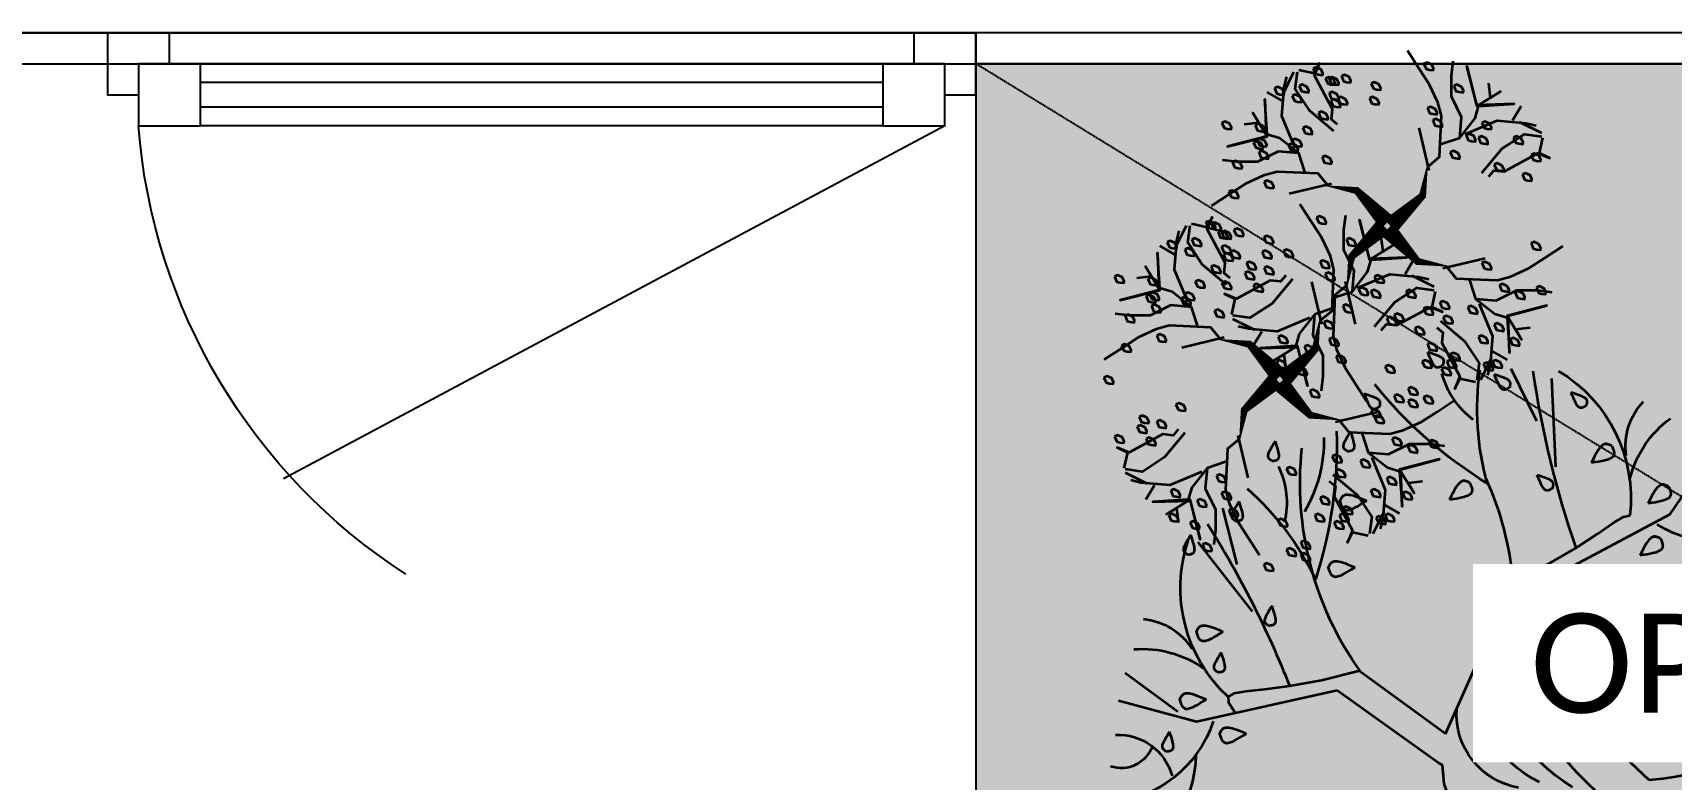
# Model space of a CAD drawing. Header units: millimetres. Extents: x -176651 to 424033, y -469666 to 486614.
# Drawn here: x 228727 to 230048, y 83968 to 84570 of the extents above; entities that cross this region are included whole.
import ezdxf

# ---------------------------------------------------------------- set-up
doc = ezdxf.new("R2010")
doc.units = ezdxf.units.MM
doc.linetypes.add('1625_West Villa$0$DASHED', pattern=[0.75, 0.5, -0.25])
doc.linetypes.add('1625_West Villa$0$HIDDEN', pattern=[0])
for name, color, linetype in [('1625_West Villa$0$ad-Elevation 10', 8, 'Continuous'), ('1625_West Villa$0$ad-Furniture', 8, 'Continuous'), ('1625_West Villa$0$ad-Glass Sectionline', 8, 'Continuous'), ('1625_West Villa$0$ad-Text main', 8, 'Continuous'), ('1625_West Villa$0$ad-Toilet fixtures', 8, 'Continuous')]:
    doc.layers.add(name, color=color, linetype=linetype)
doc.layers.add('1625_West Villa$0$ad-Landscape', color=8, linetype='Continuous', lineweight=35)
doc.styles.add('1625_West Villa$0$Standard', font='calibril.ttf')

# ---------------------------------------------------------------- blocks, each defined once
blk = doc.blocks.new('1625_West Villa$0$A$C279134A6')
at = {"layer": '1625_West Villa$0$ad-Landscape', "linetype": 'Continuous'}
for p, q in [((352.6, 400.1), (423.7, 240.5)), ((72.2, 376.9), (16.7, 336.4)), ((150.2, 271.7), (93.3, 199)), ((134.4, 222.4), (119.1, 163.4)), ((468.4, 120), (464.3, 27.7)), ((448.3, 72.2), (421.5, 17.4))]:
    blk.add_line(p, q, dxfattribs=at)
for points in [[(344.6, 430.2), (349.1, 432.4), (350.9, 452.5), (356.9, 469)], [(566.2, 448.7), (547.1, 430.5), (523, 414.5), (539.8, 401.2), (587.4, 406.7), (583.8, 399.4), (477.4, 382.9), (453, 374.9), (462.2, 357.8), (561.8, 348.1), (554.4, 337.1), (431.6, 324.2), (433.4, 278.4), (444.4, 263.8), (497.6, 280.2), (493.9, 271.1), (462.7, 263.8), (470.1, 252.8), (492.1, 254.6), (490.3, 247.3), (449.9, 243.5)], [(344.6, 430.2), (239.1, 354.8)], [(59.8, 418.5), (59.3, 418.2), (58.9, 417.9), (58.4, 417.5), (58, 417.2), (57.7, 416.9), (57.3, 416.6), (57, 416.2), (56.7, 415.9), (56.4, 415.5), (56.2, 415.1), (56, 414.7), (55.9, 414.2), (55.9, 413.7), (55.9, 413), (56, 412.4), (56.1, 411.6), (56.4, 410.7), (56.8, 409.7), (57.3, 408.5), (58, 407), (59, 405.2), (60.2, 403.2), (61.6, 400.7), (63.4, 397.8)], [(59.8, 418.5), (61.2, 418.4), (62.4, 418.2), (63.3, 418), (64.1, 417.8), (64.8, 417.6), (65.3, 417.3), (65.7, 417), (66.1, 416.8), (66.4, 416.4), (66.7, 416.1), (66.9, 415.7), (67.1, 415.3), (67.3, 414.7), (67.4, 414.1), (67.4, 413.5), (67.4, 412.7), (67.3, 411.8), (67.1, 410.7), (66.9, 409.4), (66.5, 407.8), (66, 405.9), (65.3, 403.7), (64.5, 401), (63.4, 397.8)], [(115.9, 400.4), (116.5, 402.3), (117.1, 403.9), (117.6, 405.2), (118.1, 406.2), (118.6, 407), (119.1, 407.7), (119.6, 408.2), (120.1, 408.6), (120.6, 408.9), (121.2, 409.2), (121.8, 409.5), (122.5, 409.6), (123.2, 409.7), (124.1, 409.6), (125, 409.5), (126.1, 409.2), (127.3, 408.9), (128.8, 408.3), (130.4, 407.6), (132.3, 406.6), (134.6, 405.4), (137.2, 403.9), (140.2, 402.1), (143.7, 399.9)], [(115.9, 400.4), (116.2, 399.6), (116.5, 399), (116.8, 398.3), (117.2, 397.6), (117.5, 397), (117.9, 396.4), (118.2, 395.9), (118.7, 395.4), (119.1, 394.9), (119.6, 394.5), (120.1, 394.1), (120.7, 393.9), (121.5, 393.6), (122.3, 393.5), (123.3, 393.4), (124.4, 393.4), (125.7, 393.5), (127.2, 393.8), (128.9, 394.2), (131, 394.8), (133.5, 395.6), (136.4, 396.7), (139.8, 398.1), (143.7, 399.9)], [(352.6, 400.1), (262.6, 334.3)], [(239.1, 354.8), (91.7, 387.5), (9.7, 365.3)], [(74, 364.4), (74.6, 366.3), (75.2, 367.9), (75.7, 369.2), (76.2, 370.3), (76.7, 371.1), (77.2, 371.7), (77.7, 372.2), (78.2, 372.6), (78.7, 373), (79.3, 373.3), (79.9, 373.5), (80.6, 373.7), (81.3, 373.7), (82.2, 373.7), (83.1, 373.5), (84.2, 373.3), (85.4, 372.9), (86.9, 372.4), (88.5, 371.6), (90.4, 370.7), (92.7, 369.5), (95.3, 368), (98.3, 366.2), (101.8, 364)], [(74, 364.4), (74.3, 363.7), (74.6, 363), (74.9, 362.3), (75.3, 361.7), (75.6, 361.1), (76, 360.5), (76.3, 359.9), (76.8, 359.4), (77.2, 359), (77.7, 358.6), (78.2, 358.2), (78.8, 357.9), (79.6, 357.7), (80.4, 357.5), (81.4, 357.5), (82.5, 357.5), (83.8, 357.6), (85.3, 357.8), (87, 358.2), (89.1, 358.8), (91.6, 359.7), (94.5, 360.8), (97.9, 362.2), (101.8, 364)], [(263, 334.1), (222.6, 344.1), (189.3, 350.2), (162.9, 353.6), (143.5, 355.7), (130.8, 357.8), (124.7, 361.2), (125.1, 367.3), (131.9, 377.4)], [(113.9, 335.5), (113.5, 335.2), (113, 334.9), (112.6, 334.6), (112.2, 334.2), (111.8, 333.9), (111.5, 333.6), (111.2, 333.2), (110.9, 332.9), (110.6, 332.5), (110.4, 332.1), (110.2, 331.7), (110.1, 331.2), (110.1, 330.7), (110.1, 330.1), (110.2, 329.4), (110.3, 328.6), (110.6, 327.7), (111, 326.7), (111.5, 325.5), (112.2, 324), (113.2, 322.3), (114.4, 320.2), (115.8, 317.7), (117.6, 314.8)], [(113.9, 335.5), (115.4, 335.4), (116.6, 335.2), (117.5, 335), (118.3, 334.8), (119, 334.6), (119.5, 334.3), (119.9, 334.1), (120.3, 333.8), (120.6, 333.4), (120.9, 333.1), (121.1, 332.7), (121.3, 332.3), (121.5, 331.7), (121.6, 331.2), (121.6, 330.5), (121.6, 329.7), (121.5, 328.8), (121.3, 327.7), (121.1, 326.4), (120.7, 324.8), (120.2, 322.9), (119.5, 320.7), (118.6, 318), (117.6, 314.8)], [(91.5, 293.4), (92.1, 295.4), (92.7, 297), (93.2, 298.2), (93.7, 299.3), (94.2, 300.1), (94.7, 300.7), (95.2, 301.2), (95.7, 301.7), (96.2, 302), (96.8, 302.3), (97.4, 302.5), (98.1, 302.7), (98.8, 302.7), (99.7, 302.7), (100.6, 302.6), (101.7, 302.3), (102.9, 301.9), (104.4, 301.4), (106, 300.7), (107.9, 299.7), (110.2, 298.5), (112.8, 297), (115.8, 295.2), (119.3, 293)], [(91.5, 293.4), (91.8, 292.7), (92.1, 292), (92.4, 291.4), (92.8, 290.7), (93.1, 290.1), (93.5, 289.5), (93.8, 289), (94.3, 288.4), (94.7, 288), (95.2, 287.6), (95.7, 287.2), (96.3, 286.9), (97.1, 286.7), (97.9, 286.6), (98.9, 286.5), (100, 286.5), (101.3, 286.6), (102.8, 286.8), (104.5, 287.2), (106.6, 287.8), (109.1, 288.7), (112, 289.8), (115.4, 291.2), (119.3, 293)], [(167.1, 286.6), (166.7, 286.3), (166.2, 286), (165.8, 285.7), (165.4, 285.3), (165, 285), (164.7, 284.7), (164.3, 284.3), (164.1, 284), (163.8, 283.6), (163.6, 283.2), (163.4, 282.8), (163.3, 282.3), (163.2, 281.8), (163.3, 281.2), (163.4, 280.5), (163.5, 279.7), (163.8, 278.8), (164.2, 277.8), (164.7, 276.6), (165.4, 275.1), (166.4, 273.4), (167.5, 271.3), (169, 268.8), (170.8, 265.9)], [(167.1, 286.6), (168.6, 286.5), (169.7, 286.3), (170.7, 286.1), (171.5, 285.9), (172.2, 285.7), (172.7, 285.4), (173.1, 285.2), (173.5, 284.9), (173.8, 284.6), (174.1, 284.2), (174.3, 283.8), (174.5, 283.4), (174.7, 282.9), (174.8, 282.3), (174.8, 281.6), (174.8, 280.8), (174.7, 279.9), (174.5, 278.8), (174.3, 277.5), (173.9, 275.9), (173.3, 274), (172.7, 271.8), (171.8, 269.1), (170.8, 265.9)], [(423.2, 240.7), (460.5, 222), (489.7, 205), (511.9, 190.4), (528.1, 179.3), (539.1, 172.7), (545.9, 171.3)], [(449.9, 243.5), (588.1, 169.8), (635.9, 99.7)], [(229.8, 226.1), (230.4, 228), (230.9, 229.6), (231.5, 230.9), (232, 231.9), (232.5, 232.7), (233, 233.4), (233.5, 233.9), (234, 234.3), (234.5, 234.6), (235.1, 234.9), (235.7, 235.2), (236.4, 235.3), (237.1, 235.4), (238, 235.3), (238.9, 235.2), (240, 234.9), (241.2, 234.6), (242.6, 234), (244.3, 233.3), (246.2, 232.3), (248.5, 231.1), (251.1, 229.6), (254.1, 227.8), (257.6, 225.6)], [(229.8, 226.1), (230.1, 225.4), (230.4, 224.7), (230.7, 224), (231, 223.3), (231.4, 222.7), (231.8, 222.1), (232.1, 221.6), (232.5, 221.1), (233, 220.6), (233.5, 220.2), (234, 219.8), (234.6, 219.6), (235.3, 219.3), (236.2, 219.2), (237.1, 219.1), (238.3, 219.1), (239.5, 219.2), (241, 219.5), (242.8, 219.9), (244.9, 220.5), (247.4, 221.3), (250.3, 222.4), (253.7, 223.8), (257.6, 225.6)], [(82.1, 212.1), (81.6, 211.7), (81.2, 211.4), (80.8, 211.1), (80.4, 210.8), (80, 210.5), (79.6, 210.1), (79.3, 209.8), (79, 209.4), (78.7, 209), (78.5, 208.6), (78.4, 208.2), (78.2, 207.7), (78.2, 207.2), (78.2, 206.6), (78.3, 205.9), (78.5, 205.2), (78.7, 204.3), (79.1, 203.2), (79.6, 202), (80.4, 200.6), (81.3, 198.8), (82.5, 196.7), (84, 194.3), (85.8, 191.4)], [(82.1, 212.1), (83.5, 211.9), (84.7, 211.8), (85.7, 211.6), (86.5, 211.4), (87.1, 211.1), (87.6, 210.9), (88, 210.6), (88.4, 210.3), (88.7, 210), (89, 209.6), (89.3, 209.3), (89.5, 208.8), (89.6, 208.3), (89.7, 207.7), (89.8, 207), (89.7, 206.2), (89.6, 205.3), (89.5, 204.2), (89.2, 202.9), (88.8, 201.4), (88.3, 199.5), (87.6, 197.2), (86.8, 194.5), (85.8, 191.4)], [(578.1, 195.4), (577.4, 195), (576.7, 194.7), (576, 194.4), (575.3, 194.1), (574.7, 193.9), (574, 193.7), (573.4, 193.5), (572.7, 193.4), (572.1, 193.3), (571.5, 193.3), (570.8, 193.4), (570.2, 193.6), (569.5, 193.9), (568.7, 194.3), (568, 194.9), (567.1, 195.6), (566.2, 196.5), (565.2, 197.7), (564.1, 199.1), (562.9, 201), (561.6, 203.2), (560.1, 205.9), (558.5, 209.2), (556.6, 213.1)], [(578.1, 195.4), (578.9, 197.2), (579.5, 198.8), (579.9, 200.1), (580.2, 201.2), (580.3, 202.2), (580.4, 203), (580.3, 203.7), (580.2, 204.3), (580, 205), (579.8, 205.5), (579.5, 206.1), (579.1, 206.7), (578.5, 207.2), (577.9, 207.7), (577.1, 208.2), (576.1, 208.7), (574.9, 209.3), (573.5, 209.8), (571.7, 210.3), (569.7, 210.8), (567.2, 211.4), (564.2, 211.9), (560.7, 212.5), (556.6, 213.1)], [(132.7, 177.1), (132.2, 176.8), (131.8, 176.5), (131.4, 176.1), (131, 175.8), (130.6, 175.5), (130.2, 175.2), (129.9, 174.8), (129.6, 174.5), (129.4, 174.1), (129.1, 173.7), (129, 173.3), (128.9, 172.8), (128.8, 172.2), (128.8, 171.6), (128.9, 171), (129.1, 170.2), (129.3, 169.3), (129.7, 168.3), (130.3, 167.1), (131, 165.6), (131.9, 163.8), (133.1, 161.8), (134.6, 159.3), (136.4, 156.4)], [(132.7, 177.1), (134.1, 177), (135.3, 176.8), (136.3, 176.6), (137.1, 176.4), (137.7, 176.2), (138.2, 175.9), (138.7, 175.6), (139, 175.4), (139.3, 175), (139.6, 174.7), (139.9, 174.3), (140.1, 173.9), (140.2, 173.3), (140.3, 172.7), (140.4, 172.1), (140.3, 171.3), (140.3, 170.4), (140.1, 169.3), (139.8, 168), (139.4, 166.4), (138.9, 164.5), (138.2, 162.3), (137.4, 159.6), (136.4, 156.4)], [(241.9, 156.2), (242.5, 158.1), (243.1, 159.7), (243.6, 161), (244.2, 162), (244.7, 162.9), (245.2, 163.5), (245.6, 164), (246.2, 164.4), (246.7, 164.8), (247.2, 165.1), (247.9, 165.3), (248.5, 165.5), (249.3, 165.5), (250.1, 165.5), (251.1, 165.3), (252.2, 165.1), (253.4, 164.7), (254.8, 164.2), (256.5, 163.4), (258.4, 162.5), (260.6, 161.3), (263.2, 159.8), (266.3, 157.9), (269.8, 155.8)], [(241.9, 156.2), (242.3, 155.5), (242.6, 154.8), (242.9, 154.1), (243.2, 153.5), (243.6, 152.9), (243.9, 152.3), (244.3, 151.7), (244.7, 151.2), (245.1, 150.8), (245.6, 150.3), (246.2, 150), (246.8, 149.7), (247.5, 149.5), (248.3, 149.3), (249.3, 149.3), (250.4, 149.3), (251.7, 149.4), (253.2, 149.6), (255, 150), (257.1, 150.6), (259.5, 151.5), (262.5, 152.6), (265.8, 154), (269.8, 155.8)], [(378.2, 137), (379, 138.9), (379.6, 140.4), (380.1, 141.8), (380.3, 142.9), (380.5, 143.8), (380.5, 144.6), (380.5, 145.3), (380.4, 146), (380.2, 146.6), (380, 147.2), (379.6, 147.7), (379.2, 148.3), (378.7, 148.8), (378, 149.4), (377.2, 149.9), (376.2, 150.4), (375, 150.9), (373.6, 151.4), (371.9, 151.9), (369.8, 152.4), (367.3, 153), (364.3, 153.6), (360.9, 154.1), (356.8, 154.8)], [(378.2, 137), (377.5, 136.7), (376.8, 136.3), (376.1, 136), (375.5, 135.7), (374.8, 135.5), (374.2, 135.3), (373.5, 135.1), (372.9, 135), (372.2, 134.9), (371.6, 134.9), (371, 135), (370.3, 135.2), (369.6, 135.5), (368.9, 135.9), (368.1, 136.5), (367.3, 137.2), (366.4, 138.2), (365.4, 139.3), (364.3, 140.8), (363.1, 142.6), (361.7, 144.8), (360.3, 147.6), (358.6, 150.9), (356.8, 154.8)], [(586.5, 140.8), (585.8, 140.5), (585.2, 140.1), (584.5, 139.8), (583.8, 139.6), (583.1, 139.3), (582.5, 139.1), (581.8, 138.9), (581.2, 138.8), (580.6, 138.7), (579.9, 138.7), (579.3, 138.8), (578.6, 139), (577.9, 139.3), (577.2, 139.7), (576.4, 140.3), (575.6, 141.1), (574.7, 142), (573.7, 143.1), (572.6, 144.6), (571.4, 146.4), (570.1, 148.6), (568.6, 151.4), (566.9, 154.7), (565.1, 158.6)], [(586.5, 140.8), (587.3, 142.7), (587.9, 144.2), (588.4, 145.6), (588.7, 146.7), (588.8, 147.6), (588.8, 148.4), (588.8, 149.1), (588.7, 149.8), (588.5, 150.4), (588.3, 151), (588, 151.6), (587.5, 152.1), (587, 152.6), (586.3, 153.2), (585.5, 153.7), (584.5, 154.2), (583.4, 154.7), (581.9, 155.2), (580.2, 155.7), (578.1, 156.3), (575.6, 156.8), (572.7, 157.4), (569.2, 158), (565.1, 158.6)], [(465.2, 142.3), (464, 143.1), (463, 143.7), (462.1, 144.2), (461.4, 144.6), (460.8, 144.8), (460.2, 145), (459.7, 145), (459.2, 145.1), (458.8, 145), (458.3, 144.9), (457.9, 144.8), (457.5, 144.6), (457, 144.3), (456.6, 143.9), (456.1, 143.4), (455.6, 142.8), (455.1, 142.1), (454.5, 141.1), (453.8, 140), (453.1, 138.5), (452.3, 136.7), (451.3, 134.6), (450.2, 132), (448.9, 128.9)], [(465.2, 142.3), (465.3, 141.7), (465.5, 141.2), (465.6, 140.7), (465.7, 140.2), (465.7, 139.7), (465.8, 139.2), (465.8, 138.7), (465.8, 138.3), (465.8, 137.8), (465.7, 137.4), (465.5, 136.9), (465.3, 136.5), (465, 136.1), (464.6, 135.6), (464.1, 135.2), (463.4, 134.7), (462.7, 134.2), (461.7, 133.6), (460.5, 133.1), (459, 132.4), (457.2, 131.7), (454.9, 130.9), (452.2, 130), (448.9, 128.9)], [(170.6, 113.9), (170.1, 113.6), (169.7, 113.3), (169.3, 113), (168.9, 112.7), (168.5, 112.3), (168.1, 112), (167.8, 111.7), (167.5, 111.3), (167.3, 110.9), (167, 110.5), (166.9, 110.1), (166.8, 109.6), (166.7, 109.1), (166.7, 108.5), (166.8, 107.8), (167, 107), (167.2, 106.2), (167.6, 105.1), (168.2, 103.9), (168.9, 102.4), (169.8, 100.7), (171, 98.6), (172.5, 96.1), (174.3, 93.2)], [(170.6, 113.9), (172, 113.8), (173.2, 113.6), (174.2, 113.5), (175, 113.2), (175.6, 113), (176.1, 112.8), (176.6, 112.5), (176.9, 112.2), (177.2, 111.9), (177.5, 111.5), (177.8, 111.1), (178, 110.7), (178.1, 110.2), (178.2, 109.6), (178.3, 108.9), (178.2, 108.1), (178.2, 107.2), (178, 106.1), (177.7, 104.8), (177.3, 103.2), (176.8, 101.4), (176.1, 99.1), (175.3, 96.4), (174.3, 93.2)], [(249.6, 103.8), (249.1, 103.5), (248.7, 103.2), (248.3, 102.8), (247.8, 102.5), (247.5, 102.2), (247.1, 101.8), (246.8, 101.5), (246.5, 101.1), (246.2, 100.8), (246, 100.4), (245.8, 99.9), (245.7, 99.5), (245.7, 98.9), (245.7, 98.3), (245.8, 97.7), (246, 96.9), (246.2, 96), (246.6, 95), (247.1, 93.7), (247.9, 92.3), (248.8, 90.5), (250, 88.4), (251.5, 86), (253.3, 83.1)], [(249.6, 103.8), (251, 103.6), (252.2, 103.5), (253.2, 103.3), (253.9, 103.1), (254.6, 102.9), (255.1, 102.6), (255.5, 102.3), (255.9, 102), (256.2, 101.7), (256.5, 101.4), (256.8, 101), (257, 100.5), (257.1, 100), (257.2, 99.4), (257.2, 98.7), (257.2, 98), (257.1, 97), (257, 96), (256.7, 94.7), (256.3, 93.1), (255.8, 91.2), (255.1, 88.9), (254.3, 86.3), (253.3, 83.1)], [(527.1, 98.3), (526.4, 97.9), (525.7, 97.6), (525, 97.3), (524.4, 97), (523.7, 96.8), (523, 96.6), (522.4, 96.4), (521.7, 96.3), (521.1, 96.2), (520.5, 96.2), (519.8, 96.3), (519.2, 96.5), (518.5, 96.8), (517.7, 97.2), (517, 97.8), (516.1, 98.5), (515.2, 99.4), (514.2, 100.6), (513.2, 102), (512, 103.9), (510.6, 106.1), (509.1, 108.8), (507.5, 112.1), (505.7, 116)], [(527.1, 98.3), (527.9, 100.1), (528.5, 101.7), (528.9, 103), (529.2, 104.1), (529.4, 105.1), (529.4, 105.9), (529.3, 106.6), (529.2, 107.2), (529.1, 107.9), (528.8, 108.5), (528.5, 109), (528.1, 109.6), (527.6, 110.1), (526.9, 110.6), (526.1, 111.1), (525.1, 111.7), (523.9, 112.2), (522.5, 112.7), (520.8, 113.2), (518.7, 113.7), (516.2, 114.3), (513.2, 114.8), (509.7, 115.4), (505.7, 116)], [(283.7, 57), (282.5, 57.8), (281.5, 58.4), (280.6, 58.9), (279.9, 59.3), (279.3, 59.5), (278.7, 59.7), (278.2, 59.7), (277.7, 59.7), (277.3, 59.7), (276.8, 59.6), (276.4, 59.5), (276, 59.3), (275.5, 59), (275, 58.6), (274.6, 58.1), (274.1, 57.5), (273.5, 56.8), (273, 55.8), (272.3, 54.7), (271.6, 53.2), (270.8, 51.4), (269.8, 49.3), (268.7, 46.7), (267.4, 43.6)], [(283.7, 57), (283.8, 56.4), (283.9, 55.9), (284.1, 55.4), (284.1, 54.9), (284.2, 54.4), (284.3, 53.9), (284.3, 53.4), (284.3, 53), (284.2, 52.5), (284.2, 52.1), (284, 51.6), (283.8, 51.2), (283.5, 50.8), (283.1, 50.3), (282.6, 49.8), (281.9, 49.4), (281.2, 48.9), (280.2, 48.3), (279, 47.8), (277.5, 47.1), (275.6, 46.4), (273.4, 45.6), (270.7, 44.7), (267.4, 43.6)], [(500.6, 55.6), (499.4, 56.4), (498.4, 57.1), (497.5, 57.6), (496.8, 57.9), (496.2, 58.2), (495.6, 58.3), (495.1, 58.4), (494.6, 58.4), (494.2, 58.4), (493.8, 58.3), (493.3, 58.1), (492.9, 57.9), (492.4, 57.6), (492, 57.2), (491.5, 56.8), (491, 56.1), (490.5, 55.4), (489.9, 54.5), (489.2, 53.3), (488.5, 51.8), (487.7, 50.1), (486.7, 47.9), (485.6, 45.3), (484.3, 42.3)], [(500.6, 55.6), (500.7, 55.1), (500.9, 54.5), (501, 54), (501.1, 53.5), (501.1, 53), (501.2, 52.5), (501.2, 52), (501.2, 51.6), (501.2, 51.1), (501.1, 50.7), (500.9, 50.3), (500.7, 49.8), (500.4, 49.4), (500, 48.9), (499.5, 48.5), (498.8, 48), (498.1, 47.5), (497.1, 47), (495.9, 46.4), (494.4, 45.7), (492.6, 45), (490.3, 44.2), (487.6, 43.3), (484.3, 42.3)], [(420.1, 36.7), (419, 37.5), (418, 38.1), (417.1, 38.6), (416.4, 39), (415.7, 39.2), (415.2, 39.4), (414.7, 39.4), (414.2, 39.4), (413.7, 39.4), (413.3, 39.3), (412.9, 39.2), (412.4, 39), (412, 38.7), (411.5, 38.3), (411, 37.8), (410.5, 37.2), (410, 36.5), (409.4, 35.5), (408.8, 34.4), (408.1, 32.9), (407.2, 31.1), (406.3, 29), (405.2, 26.4), (403.9, 23.3)], [(420.1, 36.7), (420.3, 36.1), (420.4, 35.6), (420.5, 35.1), (420.6, 34.6), (420.7, 34.1), (420.7, 33.6), (420.8, 33.1), (420.8, 32.7), (420.7, 32.2), (420.6, 31.8), (420.5, 31.3), (420.2, 30.9), (419.9, 30.5), (419.5, 30), (419, 29.5), (418.4, 29.1), (417.6, 28.6), (416.7, 28), (415.5, 27.5), (414, 26.8), (412.1, 26.1), (409.9, 25.3), (407.1, 24.4), (403.9, 23.3)], [(350.3, 13.3), (349.1, 14.1), (348.1, 14.8), (347.2, 15.3), (346.5, 15.6), (345.9, 15.9), (345.3, 16), (344.8, 16.1), (344.3, 16.1), (343.9, 16.1), (343.4, 16), (343, 15.9), (342.5, 15.7), (342.1, 15.4), (341.6, 15), (341.2, 14.5), (340.7, 13.9), (340.1, 13.1), (339.6, 12.2), (338.9, 11), (338.2, 9.6), (337.4, 7.8), (336.4, 5.6), (335.3, 3.1), (334, 0)], [(350.3, 13.3), (350.4, 12.8), (350.5, 12.3), (350.7, 11.7), (350.7, 11.2), (350.8, 10.7), (350.9, 10.3), (350.9, 9.8), (350.9, 9.3), (350.8, 8.9), (350.8, 8.4), (350.6, 8), (350.4, 7.6), (350.1, 7.1), (349.7, 6.7), (349.2, 6.2), (348.5, 5.7), (347.8, 5.2), (346.8, 4.7), (345.6, 4.1), (344.1, 3.5), (342.2, 2.8), (340, 1.9), (337.3, 1), (334, 0)]]:
    blk.add_lwpolyline(points, dxfattribs=at)
for centre, radius, start, end in [((-48.8, 417.6), 139.9, 1.6998, 62.3602), ((-9.2, 348.3), 124.4, 18.0629, 85.7559), ((442.7, 379.2), 78.5, 99.9707, 183.8141), ((503.6, 343.4), 119.5, 115.952, 184.5818), ((590, 286.7), 198.8, 121.5506, 171.5132), ((751.7, 192.1), 360.5, 132.1856, 164.9693), ((536.2, 111.4), 338.7, 65.9092, 84.9132), ((12.6, 401), 35, 20.5089, 108.247), ((9.1, 460.1), 59.2, 267.7867, 344.3968), ((230.2, 247.1), 155.4, 132.7556, 198.6371), ((-760.6, 724.4), 1021, 327.7895, 338.4969), ((35.1, 421.5), 110.4, 265.3254, 305.1537), ((538.9, 137.6), 338.7, 144.528, 186.2468), ((29.3, 347.2), 67.9, 275.7611, 327.6837), ((342.1, 341.2), 57.2, 329.94, 333.8417), ((417.6, 286), 14, 177.1649, 226.3154), ((85.9, 270.7), 338.7, 335.9092, 354.9132), ((-51, 364.4), 295.6, 311.5008, 334.7886), ((-226.1, 96.2), 464.8, 358.3377, 17.8186), ((1454.7, -128.4), 1021, 160.9443, 171.6517), ((639.2, 74.5), 124.4, 53.6853, 121.3784), ((97.2, 158.4), 89, 334.3958, 12.8307), ((77.9, 92.1), 147.4, 358.9379, 30.6247), ((391.6, 153.2), 155.4, 300.8041, 6.6856), ((640.2, -258.1), 464.8, 121.6227, 141.1035), ((681.5, 59.5), 295.6, 164.6527, 187.9404), ((653.3, 158.9), 110.4, 194.2876, 234.1159), ((609.3, 98.7), 67.9, 171.7576, 223.6802), ((434.9, -0.7), 89, 126.6105, 165.0455)]:
    blk.add_arc(centre, radius, start, end, dxfattribs=at)
blk = doc.blocks.new('1625_West Villa$0$A$C1DD67A25')
at = {"layer": '1625_West Villa$0$ad-Landscape'}
for points in [[(362.2, 368.8, 36.2, 14.5, 0), (424, 434.3, 14.5, 0.724, 0), (490.5, 444.8, 0, 0, 0), (450.9, 444.8, 0, 0, 0), (475.6, 527.6, 0, 0, 0), (470.7, 544.9, 0, 0, 0), (382.1, 603.6, 0, 0, 0), (406.7, 583.1, 0, 0, 0), (362.2, 579.4, 0, 0, 0), (406.7, 583.1, 0, 0, 0), (470.7, 544.9, 0, 0, 0), (436.3, 652.2, 0, 0, 0), (485.7, 696.8, 0, 0, 0), (433.7, 652.2, 0, 0, 0), (421.4, 696.8, 0, 0, 0), (428.8, 717.7, 0, 0, 0), (416.5, 696.8, 0, 0, 0), (374.6, 720.9, 0, 0, 0), (416.5, 696.8, 0, 0, 0), (325.2, 724.6, 0, 0, 0)], [(355.7, 362.2, 36.2, 14.5, 0), (290.2, 424, 14.5, 0.724, 0), (279.7, 490.5, 0, 0, 0), (279.7, 450.9, 0, 0, 0), (197, 475.6, 0, 0, 0), (179.7, 470.7, 0, 0, 0), (121, 382.1, 0, 0, 0), (141.5, 406.7, 0, 0, 0), (145.1, 362.2, 0, 0, 0), (141.5, 406.7, 0, 0, 0), (179.7, 470.7, 0, 0, 0), (72.3, 436.3, 0, 0, 0), (27.7, 485.7, 0, 0, 0), (72.3, 433.7, 0, 0, 0), (27.7, 421.4, 0, 0, 0), (6.8, 428.8, 0, 0, 0), (27.7, 416.5, 0, 0, 0), (3.6, 374.6, 0, 0, 0), (27.7, 416.5, 0, 0, 0), (0, 325.2, 0, 0, 0)], [(368.8, 362.3, 36.2, 14.5, 0), (434.3, 300.6, 14.5, 0.724, 0), (444.8, 234, 0, 0, 0), (444.8, 273.6, 0, 0, 0), (527.6, 249, 0, 0, 0), (544.9, 253.8, 0, 0, 0), (603.6, 342.5, 0, 0, 0), (583.1, 317.8, 0, 0, 0), (579.4, 362.3, 0, 0, 0), (583.1, 317.8, 0, 0, 0), (544.9, 253.8, 0, 0, 0), (652.2, 288.3, 0, 0, 0), (696.8, 238.9, 0, 0, 0), (652.2, 290.9, 0, 0, 0), (696.8, 303.2, 0, 0, 0), (717.7, 295.7, 0, 0, 0), (696.8, 308.1, 0, 0, 0), (720.9, 350, 0, 0, 0), (696.8, 308.1, 0, 0, 0), (724.6, 399.3, 0, 0, 0)], [(362.3, 355.7, 36.2, 14.5, 0), (300.6, 290.2, 14.5, 0.724, 0), (234, 279.7, 0, 0, 0), (273.6, 279.7, 0, 0, 0), (249, 197, 0, 0, 0), (253.8, 179.7, 0, 0, 0), (342.5, 121, 0, 0, 0), (317.8, 141.5, 0, 0, 0), (362.3, 145.1, 0, 0, 0), (317.8, 141.5, 0, 0, 0), (253.8, 179.7, 0, 0, 0), (288.3, 72.3, 0, 0, 0), (238.9, 27.7, 0, 0, 0), (290.9, 72.3, 0, 0, 0), (303.2, 27.7, 0, 0, 0), (295.7, 6.8, 0, 0, 0), (308.1, 27.7, 0, 0, 0), (350, 3.6, 0, 0, 0), (308.1, 27.7, 0, 0, 0), (399.3, 0, 0, 0, 0)]]:
    blk.add_lwpolyline(points, format="xyseb", dxfattribs=at)
for points in [[(329.8, 738.4), (334.2, 748.9), (340.5, 750.7), (348.7, 751.6), (349.4, 748), (345.6, 740.1), (336.1, 735.7)], [(204.6, 698.2), (209, 708.8), (215.3, 710.5), (223.5, 711.4), (224.1, 707.8), (220.3, 700), (210.9, 695.5)], [(376.3, 708.2), (380.7, 718.7), (387, 720.5), (395.2, 721.4), (395.9, 717.8), (392, 709.9), (382.6, 705.5)], [(405, 718.3), (409.4, 728.8), (415.7, 730.6), (423.9, 731.5), (424.5, 727.9), (420.7, 720), (411.3, 715.6)], [(405, 693.2), (409.4, 703.8), (415.7, 705.5), (423.9, 706.4), (424.5, 702.9), (420.7, 695), (411.3, 690.6)], [(136.6, 638.1), (141, 648.7), (147.3, 650.4), (155.5, 651.3), (156.1, 647.7), (152.3, 639.9), (142.9, 635.4)], [(179.5, 653.1), (183.9, 663.6), (190.2, 665.4), (198.4, 666.3), (199, 662.7), (195.2, 654.8), (185.8, 650.4)], [(258.3, 628), (262.7, 638.6), (269, 640.3), (277.2, 641.2), (277.8, 637.7), (274, 629.8), (264.6, 625.4)], [(358.4, 648.1), (362.8, 658.7), (369.1, 660.4), (377.3, 661.3), (378, 657.7), (374.2, 649.8), (364.7, 645.4)], [(433.6, 638.1), (438, 648.7), (444.3, 650.4), (452.5, 651.3), (453.2, 647.7), (449.4, 639.9), (439.9, 635.4)], [(473, 653.1), (477.4, 663.6), (483.7, 665.4), (491.9, 666.3), (492.5, 662.7), (488.7, 654.8), (479.3, 650.4)], [(483.7, 638.1), (488, 648.7), (494.3, 650.4), (502.5, 651.3), (503.2, 647.7), (499.4, 639.9), (490, 635.4)], [(490.9, 623), (495.3, 633.6), (501.5, 635.3), (509.7, 636.3), (510.4, 632.7), (506.6, 624.8), (497.2, 620.4)], [(558.8, 643.1), (563.2, 653.7), (569.5, 655.4), (577.7, 656.3), (578.3, 652.7), (574.5, 644.8), (565.1, 640.4)], [(576.7, 638.1), (581.1, 648.7), (587.4, 650.4), (595.6, 651.3), (596.2, 647.7), (592.4, 639.9), (583, 635.4)], [(140.2, 588), (144.5, 598.6), (150.8, 600.3), (159, 601.2), (159.7, 597.6), (155.9, 589.7), (146.4, 585.3)], [(193.8, 608), (198.2, 618.5), (204.5, 620.2), (212.7, 621.2), (213.4, 617.6), (209.6, 609.7), (200.1, 605.3)], [(243.9, 593), (248.3, 603.5), (254.6, 605.3), (262.8, 606.2), (263.5, 602.6), (259.7, 594.7), (250.2, 590.3)], [(444.3, 603), (448.7, 613.5), (455, 615.3), (463.2, 616.2), (463.9, 612.6), (460, 604.7), (450.6, 600.3)], [(548.1, 588), (552.5, 598.6), (558.8, 600.3), (567, 601.2), (567.6, 597.6), (563.8, 589.7), (554.4, 585.3)], [(612.5, 593), (616.8, 603.5), (623.1, 605.3), (631.3, 606.2), (632, 602.6), (628.2, 594.7), (618.8, 590.3)], [(233.2, 557.8), (237.6, 568.4), (243.9, 570.1), (252.1, 571.1), (252.7, 567.5), (248.9, 559.6), (239.5, 555.2)], [(580.3, 562.9), (584.7, 573.5), (591, 575.2), (599.2, 576.2), (599.9, 572.6), (596.1, 564.7), (586.6, 560.3)], [(376.3, 542.9), (380.7, 553.4), (387, 555.2), (395.2, 556.1), (395.9, 552.5), (392, 544.6), (382.6, 540.2)], [(476.5, 547.9), (480.9, 558.4), (487.2, 560.2), (495.4, 561.1), (496.1, 557.5), (492.3, 549.6), (482.8, 545.2)], [(526.6, 527.8), (531, 538.3), (537.3, 540.1), (545.5, 541), (546.2, 537.4), (542.4, 529.5), (532.9, 525.1)], [(469.3, 517.8), (473.7, 528.4), (480, 530.1), (488.2, 531), (488.9, 527.4), (485.1, 519.5), (475.6, 515.1)], [(623.2, 497.7), (627.6, 508.3), (633.9, 510), (642.1, 511), (642.8, 507.4), (639, 499.5), (629.5, 495.1)], [(666.1, 487.8), (670.5, 498.3), (676.8, 500.1), (685, 501), (685.7, 497.4), (681.9, 489.5), (672.4, 485.1)], [(25.7, 477.7), (30.1, 488.2), (36.4, 490), (44.6, 490.9), (45.2, 487.3), (41.4, 479.4), (32, 475)], [(72.1, 457.7), (76.5, 468.3), (82.8, 470), (91, 470.9), (91.7, 467.3), (87.9, 459.5), (78.4, 455)], [(90, 482.8), (94.4, 493.3), (100.7, 495.1), (108.9, 496), (109.6, 492.4), (105.8, 484.5), (96.3, 480.1)], [(591, 482.8), (595.4, 493.3), (601.7, 495.1), (609.9, 496), (610.6, 492.4), (606.7, 484.5), (597.3, 480.1)], [(75.8, 437.6), (80.2, 448.2), (86.5, 449.9), (94.7, 450.9), (95.3, 447.3), (91.5, 439.4), (82.1, 435)], [(111.6, 447.6), (116, 458.2), (122.3, 459.9), (130.5, 460.8), (131.1, 457.2), (127.3, 449.4), (117.9, 444.9)], [(555.2, 437.6), (559.6, 448.2), (565.9, 449.9), (574.1, 450.9), (574.8, 447.3), (571, 439.4), (561.5, 435)], [(150.9, 412.6), (155.3, 423.1), (161.6, 424.9), (169.8, 425.8), (170.5, 422.2), (166.7, 414.3), (157.2, 409.9)], [(655.4, 397.5), (659.8, 408.1), (666.1, 409.8), (674.3, 410.7), (675, 407.1), (671.2, 399.2), (661.7, 394.8)], [(4.2, 357.5), (8.6, 368), (14.9, 369.8), (23.1, 370.7), (23.8, 367.1), (20, 359.2), (10.5, 354.8)], [(40, 292.3), (44.4, 302.8), (50.7, 304.6), (58.9, 305.5), (59.6, 301.9), (55.7, 294), (46.3, 289.6)], [(111.6, 272.2), (116, 282.8), (122.3, 284.5), (130.5, 285.4), (131.1, 281.8), (127.3, 273.9), (117.9, 269.5)], [(637.6, 257.2), (641.9, 267.8), (648.2, 269.5), (656.4, 270.5), (657.1, 266.9), (653.3, 259), (643.9, 254.6)], [(47.1, 232.2), (51.5, 242.7), (57.8, 244.5), (66, 245.4), (66.7, 241.8), (62.9, 233.9), (53.4, 229.5)], [(229.6, 222.1), (234, 232.6), (240.3, 234.4), (248.5, 235.3), (249.2, 231.7), (245.3, 223.8), (235.9, 219.4)], [(580.3, 237.2), (584.7, 247.7), (591, 249.5), (599.2, 250.4), (599.9, 246.8), (596.1, 238.9), (586.6, 234.5)], [(90, 192), (94.4, 202.6), (100.7, 204.3), (108.9, 205.3), (109.6, 201.7), (105.8, 193.8), (96.3, 189.4)], [(97.2, 187), (101.6, 197.6), (107.9, 199.3), (116.1, 200.3), (116.8, 196.7), (113, 188.8), (103.5, 184.4)], [(100.8, 212.1), (105.2, 222.7), (111.5, 224.4), (119.7, 225.3), (120.4, 221.7), (116.5, 213.8), (107.1, 209.4)], [(161.6, 197), (166, 207.6), (172.3, 209.3), (180.5, 210.2), (181.2, 206.6), (177.3, 198.8), (167.9, 194.4)], [(168.8, 187), (173.2, 197.6), (179.5, 199.3), (187.7, 200.3), (188.4, 196.7), (184.5, 188.8), (175.1, 184.4)], [(490.9, 212.1), (495.3, 222.7), (501.5, 224.4), (509.7, 225.3), (510.4, 221.7), (506.6, 213.8), (497.2, 209.4)], [(655.4, 217.1), (659.8, 227.6), (666.1, 229.4), (674.3, 230.3), (675, 226.7), (671.2, 218.8), (661.7, 214.4)], [(93.7, 157), (98.1, 167.6), (104.4, 169.3), (112.6, 170.2), (113.2, 166.6), (109.4, 158.7), (100, 154.3)], [(190.3, 162), (194.7, 172.5), (201, 174.3), (209.2, 175.2), (209.8, 171.6), (206, 163.7), (196.6, 159.3)], [(523, 177.1), (527.4, 187.6), (533.7, 189.4), (541.9, 190.3), (542.5, 186.7), (538.7, 178.8), (529.3, 174.4)], [(548.1, 182.1), (552.5, 192.6), (558.8, 194.4), (567, 195.3), (567.6, 191.7), (563.8, 183.8), (554.4, 179.4)], [(619.7, 182.1), (624.1, 192.6), (630.4, 194.4), (638.6, 195.3), (639.2, 191.7), (635.4, 183.8), (626, 179.4)], [(25.7, 152), (30.1, 162.6), (36.4, 164.3), (44.6, 165.2), (45.2, 161.6), (41.4, 153.7), (32, 149.3)], [(222.5, 131.9), (226.9, 142.5), (233.2, 144.2), (241.4, 145.2), (242, 141.6), (238.2, 133.7), (228.8, 129.3)], [(444.3, 121.8), (448.7, 132.4), (455, 134.1), (463.2, 135.1), (463.9, 131.5), (460, 123.6), (450.6, 119.2)], [(455.1, 146.9), (459.5, 157.5), (465.8, 159.2), (474, 160.1), (474.6, 156.5), (470.8, 148.6), (461.4, 144.2)], [(555.2, 152), (559.6, 162.6), (565.9, 164.3), (574.1, 165.2), (574.8, 161.6), (571, 153.7), (561.5, 149.3)], [(168.8, 96.8), (173.2, 107.3), (179.5, 109.1), (187.7, 110), (188.4, 106.4), (184.5, 98.5), (175.1, 94.1)], [(243.9, 91.8), (248.3, 102.4), (254.6, 104.1), (262.8, 105), (263.5, 101.4), (259.7, 93.5), (250.2, 89.1)], [(247.5, 106.9), (251.9, 117.4), (258.2, 119.2), (266.4, 120.1), (267.1, 116.5), (263.2, 108.6), (253.8, 104.2)], [(261.8, 101.9), (266.2, 112.4), (272.5, 114.2), (280.7, 115.1), (281.4, 111.5), (277.6, 103.6), (268.1, 99.2)], [(326.3, 101.9), (330.7, 112.4), (337, 114.2), (345.2, 115.1), (345.8, 111.5), (342, 103.6), (332.6, 99.2)], [(133, 81.8), (137.4, 92.4), (143.7, 94.1), (151.9, 95), (152.6, 91.4), (148.8, 83.6), (139.3, 79.1)], [(183.1, 76.8), (187.5, 87.4), (193.8, 89.1), (202, 90.1), (202.7, 86.5), (198.9, 78.6), (189.4, 74.2)], [(236.8, 61.7), (241.2, 72.3), (247.5, 74), (255.7, 75), (256.4, 71.4), (252.6, 63.5), (243.1, 59.1)], [(243.9, 61.7), (248.3, 72.3), (254.6, 74), (262.8, 75), (263.5, 71.4), (259.7, 63.5), (250.2, 59.1)], [(269, 56.8), (273.3, 67.3), (279.6, 69.1), (287.8, 70), (288.5, 66.4), (284.7, 58.5), (275.3, 54.1)], [(329.8, 71.7), (334.2, 82.3), (340.5, 84), (348.7, 84.9), (349.4, 81.4), (345.6, 73.5), (336.1, 69.1)], [(498, 76.8), (502.4, 87.4), (508.7, 89.1), (516.9, 90.1), (517.5, 86.5), (513.7, 78.6), (504.3, 74.2)], [(211.7, 41.7), (216.1, 52.2), (222.4, 54), (230.6, 54.9), (231.3, 51.3), (227.5, 43.4), (218, 39)], [(437.2, 31.7), (441.6, 42.3), (447.9, 44), (456.1, 44.9), (456.7, 41.3), (452.9, 33.4), (443.5, 29)]]:
    blk.add_lwpolyline(points, close=True, dxfattribs=at)
for points in [[(279.7, 483.1), (255.6, 502.9), (252, 586.7), (259.3, 613.9), (276.6, 651), (297, 682.8), (321.1, 719.8)], [(214.2, 542.2), (183.3, 581.8), (176, 606.5), (103.7, 611.3), (179.7, 608.7), (200.1, 687.7), (179.7, 606.5), (131.5, 636), (151.9, 623.7), (155.6, 653.2)], [(252, 529.8), (214.2, 542.2), (210.6, 584.1), (231.5, 626.3), (231.5, 668.2), (227.9, 697.7)], [(463.2, 569), (475.6, 579.4), (473.3, 600.4), (510.3, 669.1), (500.3, 693.6), (510.3, 672.7), (542.2, 679.5)], [(470.7, 555.3), (520.1, 596.7), (549.6, 641.8), (544.8, 676.3)], [(574.3, 631.3), (552.2, 676.3)], [(549.6, 520.8), (576.9, 586.3), (572, 644.9), (566.8, 665.9)], [(576.9, 617.7), (606.5, 634.9)], [(106.9, 576.9), (89.6, 606.5)], [(542.2, 510.3), (581.8, 541.2), (606.5, 548.5), (611.3, 620.8), (608.7, 544.9), (687.7, 524.4), (606.5, 544.9), (636, 593.1), (623.7, 572.6), (653.2, 569)], [(93.2, 574.3), (48.2, 552.2)], [(203.8, 549.6), (138.3, 576.9), (79.6, 572), (58.7, 566.8)], [(155.6, 463.2), (145.1, 475.6), (124.2, 473.3), (55.5, 510.3), (30.9, 500.3), (51.9, 510.3), (45, 542.2)], [(169.2, 470.7), (127.8, 520.1), (82.8, 549.6), (48.2, 544.8)], [(276.6, 475.6), (297, 562)], [(529.8, 472.6), (542.2, 510.3), (584.1, 513.9), (626.3, 493), (668.2, 493), (697.7, 496.7)], [(483.1, 444.8), (502.9, 468.9), (586.7, 472.6), (613.9, 465.3), (651, 448), (682.8, 427.5), (719.8, 403.4)], [(475.6, 448), (562, 427.5)], [(241.5, 279.7), (221.7, 255.6), (137.9, 252), (110.6, 259.3), (73.6, 276.6), (41.8, 297), (4.7, 321.1)], [(249, 276.6), (162.6, 297)], [(194.7, 252), (182.4, 214.2), (140.5, 210.6), (98.3, 231.5), (56.4, 231.5), (26.8, 227.9)], [(444.8, 241.5), (468.9, 221.7), (472.6, 137.9), (465.3, 110.6), (448, 73.6), (427.5, 41.8), (403.4, 4.7)], [(448, 249), (427.5, 162.6)], [(555.3, 253.8), (596.7, 204.5), (641.8, 174.9), (676.3, 179.8)], [(569, 261.3), (579.4, 249), (600.4, 251.2), (669.1, 214.2), (693.6, 224.3), (672.7, 214.2), (679.5, 182.4)], [(182.4, 214.2), (142.8, 183.3), (118.1, 176), (113.2, 103.7), (115.8, 179.7), (36.9, 200.1), (118.1, 179.7), (88.5, 131.5), (100.9, 151.9), (71.3, 155.6)], [(174.9, 203.8), (147.6, 138.3), (152.5, 79.6), (157.7, 58.7)], [(253.8, 169.2), (204.5, 127.8), (174.9, 82.8), (179.8, 48.2)], [(472.6, 194.7), (510.3, 182.4), (513.9, 140.5), (493, 98.3), (493, 56.4), (496.7, 26.8)], [(510.3, 182.4), (541.2, 142.8), (548.5, 118.1), (620.8, 113.2), (544.9, 115.8), (524.4, 36.9), (544.9, 118.1), (593.1, 88.5), (572.6, 100.9), (569, 71.3)], [(520.8, 174.9), (586.3, 147.6), (644.9, 152.5), (665.9, 157.7)], [(631.3, 150.2), (676.3, 172.3)], [(261.3, 155.6), (249, 145.1), (251.2, 124.2), (214.2, 55.5), (224.3, 30.9), (214.2, 51.9), (182.4, 45)], [(617.7, 147.6), (634.9, 118.1)], [(147.6, 106.9), (118.1, 89.6)], [(150.2, 93.2), (172.3, 48.2)]]:
    blk.add_lwpolyline(points, dxfattribs=at)
blk = doc.blocks.new('1625_West Villa$0$A$Cfbd26d3a')
at = {"transparency": 33554559}
h = blk.add_hatch(color=74, dxfattribs=at)
h.dxf.hatch_style = 1
h.paths.add_polyline_path([(0, 960), (-1565, 960), (-1565, 0), (0, 0)])
at = {"layer": '1625_West Villa$0$ad-Elevation 10', "linetype": '1625_West Villa$0$DASHED'}
blk.add_lwpolyline([(0, 0), (-1565, 960)], dxfattribs=at)
at = {"layer": '1625_West Villa$0$ad-Toilet fixtures'}
blk.add_lwpolyline([(0, 960), (-1565, 960), (-1565, 0), (0, 0)], close=True, dxfattribs=at)
at = {"layer": '1625_West Villa$0$ad-Landscape', "rotation": 180}
for name, p, xscale, yscale, zscale in [('1625_West Villa$0$A$C1DD67A25', (-1376.8, 972.6), -0.3957671191590032, 0.3957671191590032, 0.3957671191590032), ('1625_West Villa$0$A$C1DD67A25', (-1463.4, 848.7), -0.3957671191590032, 0.3957671191590032, 0.3957671191590032), ('1625_West Villa$0$A$C279134A6', (-1457.6, 727.5), -0.7689692653037794, 0.7689692653037794, 0.7689692653037794)]:
    blk.add_blockref(name, p, dxfattribs=dict(at, xscale=xscale, yscale=yscale, zscale=zscale))
at = {"layer": '1625_West Villa$0$ad-Text main', "color": 0, "insert": (-782.6, 476.4), "char_height": 80, "width": 683.055, "attachment_point": 5, "style": '1625_West Villa$0$Standard', "bg_fill": 2}
blk.add_mtext('OPEN TO SKY', dxfattribs=at)
blk = doc.blocks.new('1625_West Villa$0$$ZCDB_AUDIT_GENERATED_C85C')
at = {"color": 8}
for points in [[(675, 75), (141.8, 359.5)], [(625, 75), (75, 75)], [(50, 25), (50, 0), (0, 0), (0, 50), (25, 50)], [(675, 50), (700, 50), (700, 0), (650, 0), (650, 25)], [(625, 25), (75, 25)], [(700, 0), (0, 0)]]:
    blk.add_lwpolyline(points, dxfattribs=at)
for points in [[(75, 25), (25, 25), (25, 75), (75, 75)], [(675, 25), (625, 25), (625, 75), (675, 75)]]:
    blk.add_lwpolyline(points, close=True, dxfattribs=at)
at = {"color": 140}
for points in [[(625, 60), (75, 60)], [(625, 40), (75, 40)]]:
    blk.add_lwpolyline(points, dxfattribs=at)
at = {"color": 8, "linetype": '1625_West Villa$0$HIDDEN'}
blk.add_arc((497.1, 38.3), 473.6, 122.8151, 175.5591, dxfattribs=at)
blk = doc.blocks.new('*U91')
blk.add_blockref('1625_West Villa$0$$ZCDB_AUDIT_GENERATED_C85C', (0, 0))
blk = doc.blocks.new('1625_West Villa$0$zw$66EE')
at = {"layer": '1625_West Villa$0$ad-Landscape', "rotation": 359.9999999999998}
blk.add_blockref('1625_West Villa$0$A$Cfbd26d3a', (8310, 230), dxfattribs=at)
at = {"layer": '1625_West Villa$0$ad-Glass Sectionline'}
blk.add_lwpolyline([(8310, 1215), (5110, 1215), (5110, 1190), (8310, 1190)], close=True, dxfattribs=at)
at = {"layer": '1625_West Villa$0$ad-Toilet fixtures'}
blk.add_lwpolyline([(6745, 230), (5110, 230), (5110, 1215), (6745, 1215)], close=True, dxfattribs=at)
at = {"xscale": -1, "rotation": 179.9999999999999}
blk.add_blockref('*U91', (6045, 1215), dxfattribs=at)
blk = doc.blocks.new('1625_West Villa')
at = {"layer": '1625_West Villa$0$ad-Furniture'}
blk.add_blockref('1625_West Villa$0$zw$66EE', (0, 0), dxfattribs=at)
blk = doc.blocks.new("All Plot's Villa Plans")
at = {"ltscale": 5}
blk.add_blockref('1625_West Villa', (222742.3, 83354.9), dxfattribs=at)

msp = doc.modelspace()

# ---------------------------------------------------------------- block references
at = {"ltscale": 5}
msp.add_blockref("All Plot's Villa Plans", (0, 0), dxfattribs=at)

doc.saveas('drawing.dxf')
